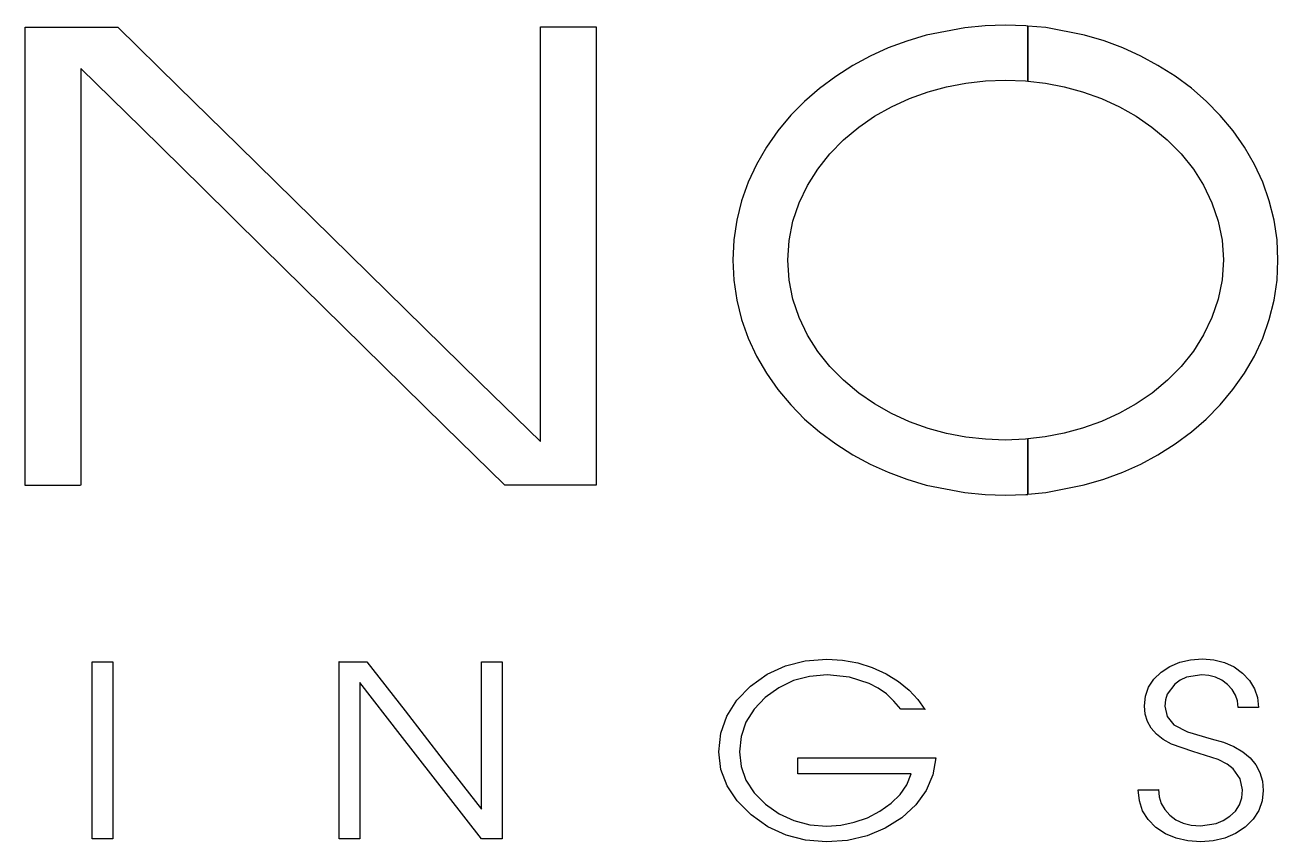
# Model space of a CAD drawing. Extents: x 0 to 129, y -3 to 21.
# Drawn here: x 121.368 to 125.111, y 0.234 to 2.673 of the extents above; entities that cross this region are included whole.
import ezdxf

# ---------------------------------------------------------------- set-up
doc = ezdxf.new("R2010")
doc.units = 0
doc.layers.add('21', color=253, linetype='CONTINUOUS')

msp = doc.modelspace()

# ---------------------------------------------------------------- linework, layer by layer
at = {"layer": '21'}
for p, q in [((121.3683, 1.2981), (121.3683, 2.6666)), ((121.3683, 2.6666), (121.6451, 2.6666)), ((121.6451, 2.6666), (121.8255, 2.4898)), ((122.9075, 1.4291), (122.9075, 2.6674)), ((122.9075, 2.6674), (123.0739, 2.6674)), ((123.0739, 2.6674), (123.0739, 1.2988)), ((124.1755, 2.6648), (124.0604, 2.6425)), ((124.2359, 2.6704), (124.1755, 2.6648)), ((124.2964, 2.6727), (124.2359, 2.6704)), ((124.3576, 2.6704), (124.2964, 2.6727)), ((124.3632, 2.6697), (124.3576, 2.6704)), ((124.3632, 2.5053), (124.3632, 2.6697)), ((124.4176, 2.6651), (124.3637, 2.6699)), ((124.3637, 2.6699), (124.3637, 2.5056)), ((124.5326, 2.6427), (124.4176, 2.6651)), ((124.0025, 2.625), (123.9461, 2.6044)), ((124.0604, 2.6425), (124.0025, 2.625)), ((124.5913, 2.6252), (124.5326, 2.6427)), ((124.6477, 2.6046), (124.5913, 2.6252)), ((123.9461, 2.6044), (123.8923, 2.5797)), ((124.7015, 2.58), (124.6477, 2.6046)), ((123.8407, 2.5521), (123.7899, 2.5195)), ((123.8923, 2.5797), (123.8407, 2.5521)), ((124.7523, 2.5523), (124.7015, 2.58)), ((124.8039, 2.5198), (124.7523, 2.5523)), ((121.716, 2.3656), (121.5352, 2.5434)), ((121.5352, 2.5434), (121.5352, 1.2998)), ((123.7899, 2.5195), (123.7414, 2.4837)), ((124.237, 2.5061), (124.2964, 2.5084)), ((124.2964, 2.5084), (124.3568, 2.5061)), ((124.8524, 2.484), (124.8039, 2.5198)), ((121.8255, 2.4898), (122.0058, 2.313)), ((123.7414, 2.4837), (123.697, 2.4449)), ((124.0099, 2.453), (124.0663, 2.4736)), ((124.0663, 2.4736), (124.1211, 2.4886)), ((124.1211, 2.4886), (124.1783, 2.499)), ((124.1783, 2.499), (124.237, 2.5061)), ((124.3568, 2.5061), (124.3632, 2.5053)), ((124.3637, 2.5056), (124.416, 2.4992)), ((124.416, 2.4992), (124.4724, 2.4888)), ((124.4724, 2.4888), (124.5273, 2.4738)), ((124.5273, 2.4738), (124.5837, 2.4533)), ((124.8968, 2.4451), (124.8524, 2.484)), ((123.697, 2.4449), (123.6558, 2.4037)), ((123.9568, 2.4284), (124.0099, 2.453)), ((124.5837, 2.4533), (124.6375, 2.4286)), ((124.938, 2.403), (124.8968, 2.4451)), ((123.6558, 2.4037), (123.6169, 2.357)), ((123.8593, 2.3682), (123.906, 2.4007)), ((123.906, 2.4007), (123.9568, 2.4284)), ((124.6375, 2.4286), (124.6876, 2.4009)), ((124.6876, 2.4009), (124.7343, 2.3684)), ((124.9769, 2.357), (124.938, 2.403)), ((121.8969, 2.1878), (121.716, 2.3656)), ((123.8133, 2.3301), (123.8593, 2.3682)), ((124.7343, 2.3684), (124.7803, 2.3303)), ((123.6169, 2.357), (123.5829, 2.3085)), ((123.7721, 2.2879), (123.8133, 2.3301)), ((124.7803, 2.3303), (124.8214, 2.2881)), ((125.0109, 2.3085), (124.9769, 2.357)), ((122.0058, 2.313), (122.7272, 1.6059)), ((123.5829, 2.3085), (123.5527, 2.2569)), ((123.7363, 2.2427), (123.7721, 2.2879)), ((124.8214, 2.2881), (124.858, 2.2429)), ((125.0404, 2.2569), (125.0109, 2.3085)), ((123.5527, 2.2569), (123.528, 2.2038)), ((125.0658, 2.2038), (125.0404, 2.2569)), ((123.7053, 2.1942), (123.7363, 2.2427)), ((124.858, 2.2429), (124.8882, 2.1944)), ((122.0777, 2.01), (121.8969, 2.1878)), ((123.528, 2.2038), (123.5082, 2.1482)), ((123.6807, 2.1418), (123.7053, 2.1942)), ((124.8882, 2.1944), (124.9136, 2.1421)), ((125.0848, 2.1482), (125.0658, 2.2038)), ((123.5082, 2.1482), (123.494, 2.0903)), ((123.6616, 2.087), (123.6807, 2.1418)), ((124.9136, 2.1421), (124.9319, 2.0872)), ((125.0998, 2.0903), (125.0848, 2.1482)), ((123.494, 2.0903), (123.4854, 2.0316)), ((123.6505, 2.0298), (123.6616, 2.087)), ((124.9319, 2.0872), (124.9438, 2.0301)), ((125.1084, 2.0316), (125.0998, 2.0903)), ((123.4854, 2.0316), (123.4823, 1.9712)), ((123.6464, 1.9709), (123.6505, 2.0298)), ((124.9438, 2.0301), (124.9479, 1.9714)), ((125.1107, 1.9712), (125.1084, 2.0316)), ((122.4394, 1.6544), (122.0777, 2.01)), ((123.4823, 1.9712), (123.4854, 1.9107)), ((123.6505, 1.9115), (123.6464, 1.9709)), ((124.9479, 1.9714), (124.9438, 1.912)), ((125.1084, 1.9107), (125.1107, 1.9712)), ((123.4854, 1.9107), (123.494, 1.8513)), ((123.6616, 1.8543), (123.6505, 1.9115)), ((124.9438, 1.912), (124.9319, 1.8548)), ((125.0998, 1.8513), (125.1084, 1.9107)), ((123.494, 1.8513), (123.5082, 1.7941)), ((123.6807, 1.7995), (123.6616, 1.8543)), ((124.9319, 1.8548), (124.9136, 1.8)), ((125.0848, 1.7941), (125.0998, 1.8513)), ((123.7053, 1.7471), (123.6807, 1.7995)), ((124.9136, 1.8), (124.8882, 1.7476)), ((123.5082, 1.7941), (123.528, 1.7385)), ((125.0658, 1.7385), (125.0848, 1.7941)), ((123.528, 1.7385), (123.5527, 1.6846)), ((123.7363, 1.6986), (123.7053, 1.7471)), ((124.8882, 1.7476), (124.858, 1.6991)), ((125.0404, 1.6846), (125.0658, 1.7385)), ((123.5527, 1.6846), (123.5829, 1.6338)), ((123.7721, 1.6534), (123.7363, 1.6986)), ((124.858, 1.6991), (124.8214, 1.6539)), ((125.0109, 1.6338), (125.0404, 1.6846)), ((122.6202, 1.4766), (122.4394, 1.6544)), ((123.8133, 1.6123), (123.7721, 1.6534)), ((124.8214, 1.6539), (124.781, 1.6128)), ((123.5829, 1.6338), (123.6169, 1.5846)), ((123.8593, 1.5734), (123.8133, 1.6123)), ((124.781, 1.6128), (124.7351, 1.5739)), ((124.9758, 1.5846), (125.0109, 1.6338)), ((122.7272, 1.6059), (122.9075, 1.4291)), ((123.6169, 1.5846), (123.6558, 1.5386)), ((123.906, 1.5416), (123.8593, 1.5734)), ((124.7351, 1.5739), (124.6873, 1.5422)), ((124.9377, 1.5386), (124.9758, 1.5846)), ((123.6558, 1.5386), (123.697, 1.4964)), ((123.9568, 1.5132), (123.906, 1.5416)), ((124.6873, 1.5422), (124.6373, 1.5137)), ((124.8966, 1.4964), (124.9377, 1.5386)), ((124.0099, 1.4886), (123.9568, 1.5132)), ((124.6373, 1.5137), (124.5834, 1.4891)), ((122.8011, 1.2988), (122.6202, 1.4766)), ((123.697, 1.4964), (123.7414, 1.4583)), ((124.0663, 1.4687), (124.0099, 1.4886)), ((124.1211, 1.4538), (124.0663, 1.4687)), ((124.527, 1.4693), (124.4722, 1.4543)), ((124.5834, 1.4891), (124.527, 1.4693)), ((124.8521, 1.4583), (124.8966, 1.4964)), ((123.7414, 1.4583), (123.7899, 1.4225)), ((123.7899, 1.4225), (123.8407, 1.39)), ((124.1783, 1.4426), (124.1211, 1.4538)), ((124.237, 1.4362), (124.1783, 1.4426)), ((124.2964, 1.4339), (124.237, 1.4362)), ((124.3568, 1.4362), (124.2964, 1.4339)), ((124.3632, 1.437), (124.3568, 1.4362)), ((124.3632, 1.2716), (124.3632, 1.437)), ((124.4158, 1.4431), (124.3634, 1.4375)), ((124.3634, 1.4375), (124.3634, 1.2724)), ((124.4722, 1.4543), (124.4158, 1.4431)), ((124.7521, 1.39), (124.8036, 1.4225)), ((124.8036, 1.4225), (124.8521, 1.4583)), ((123.8407, 1.39), (123.8923, 1.3623)), ((124.7013, 1.3623), (124.7521, 1.39)), ((123.8923, 1.3623), (123.9461, 1.3377)), ((124.6474, 1.3377), (124.7013, 1.3623)), ((123.9461, 1.3377), (124.0025, 1.3171)), ((124.0025, 1.3171), (124.0604, 1.2996)), ((124.5321, 1.2998), (124.5908, 1.3174)), ((124.5908, 1.3174), (124.6474, 1.3377)), ((121.5344, 1.2981), (121.3683, 1.2981)), ((121.5352, 1.2998), (121.5344, 1.2981)), ((123.0739, 1.2988), (122.8011, 1.2988)), ((124.0604, 1.2996), (124.1755, 1.2772)), ((124.1755, 1.2772), (124.2359, 1.2709)), ((124.3632, 1.2719), (124.417, 1.2775)), ((124.417, 1.2775), (124.5321, 1.2998)), ((124.2359, 1.2709), (124.2964, 1.2694)), ((124.2964, 1.2694), (124.3576, 1.2709)), ((124.3576, 1.2709), (124.3632, 1.2716)), ((124.3634, 1.2724), (124.3632, 1.2719)), ((121.5692, 0.772), (121.6304, 0.772)), ((121.5692, 0.2432), (121.5692, 0.772)), ((121.6304, 0.772), (121.6304, 0.2432)), ((122.3066, 0.2434), (122.3066, 0.7723)), ((122.3066, 0.7723), (122.3071, 0.772)), ((122.3071, 0.772), (122.3891, 0.772)), ((122.3891, 0.772), (122.5034, 0.6252)), ((122.732, 0.3316), (122.732, 0.772)), ((122.732, 0.772), (122.7932, 0.772)), ((122.7932, 0.772), (122.7932, 0.2432)), ((123.5847, 0.7347), (123.6393, 0.7598)), ((123.6393, 0.7598), (123.6987, 0.7748)), ((123.6987, 0.7748), (123.763, 0.7799)), ((123.763, 0.7799), (123.8105, 0.7771)), ((123.8105, 0.7771), (123.856, 0.769)), ((123.856, 0.769), (123.8991, 0.7553)), ((123.8991, 0.7553), (123.9403, 0.736)), ((124.7615, 0.741), (124.7881, 0.7583)), ((124.7881, 0.7583), (124.8176, 0.7705)), ((124.8176, 0.7705), (124.8499, 0.7779)), ((124.8499, 0.7779), (124.8852, 0.7804)), ((124.8852, 0.7804), (124.9197, 0.7779)), ((124.9197, 0.7779), (124.9512, 0.77)), ((124.9512, 0.77), (124.9797, 0.7568)), ((124.9797, 0.7568), (125.0051, 0.7382)), ((123.5352, 0.6994), (123.5847, 0.7347)), ((123.6639, 0.7156), (123.6197, 0.6946)), ((123.7119, 0.7283), (123.6639, 0.7156)), ((123.7638, 0.7327), (123.7119, 0.7283)), ((123.8308, 0.7263), (123.7638, 0.7327)), ((123.8897, 0.7075), (123.8308, 0.7263)), ((123.9403, 0.736), (123.9776, 0.7128)), ((123.9776, 0.7128), (124.0094, 0.6874)), ((124.7241, 0.6963), (124.7396, 0.7202)), ((124.7396, 0.7202), (124.7615, 0.741)), ((124.8189, 0.7174), (124.8026, 0.7055)), ((124.8377, 0.7261), (124.8189, 0.7174)), ((124.8831, 0.7329), (124.8377, 0.7261)), ((124.9047, 0.7311), (124.8831, 0.7329)), ((124.9245, 0.7258), (124.9047, 0.7311)), ((124.9428, 0.7167), (124.9245, 0.7258)), ((124.9596, 0.704), (124.9428, 0.7167)), ((125.0051, 0.7382), (125.0261, 0.7159)), ((125.0261, 0.7159), (125.0411, 0.6915)), ((122.4892, 0.5546), (122.3678, 0.7103)), ((122.3678, 0.7103), (122.3678, 0.2434)), ((123.494, 0.657), (123.5352, 0.6994)), ((123.6197, 0.6946), (123.5794, 0.6651)), ((123.9164, 0.6933), (123.8897, 0.7075)), ((123.941, 0.6758), (123.9164, 0.6933)), ((123.9637, 0.6547), (123.941, 0.6758)), ((124.0094, 0.6874), (124.0355, 0.6595)), ((124.7147, 0.6697), (124.7241, 0.6963)), ((124.7803, 0.6753), (124.7747, 0.6582)), ((124.8026, 0.7055), (124.7803, 0.6753)), ((124.9736, 0.689), (124.9596, 0.704)), ((124.9837, 0.6727), (124.9736, 0.689)), ((125.0411, 0.6915), (125.05, 0.6648)), ((123.4645, 0.61), (123.494, 0.657)), ((123.5794, 0.6651), (123.5458, 0.63)), ((123.9842, 0.63), (123.9637, 0.6547)), ((124.0355, 0.6595), (124.0561, 0.6293)), ((124.7117, 0.6399), (124.7147, 0.6697)), ((124.714, 0.6158), (124.7117, 0.6399)), ((124.7747, 0.6582), (124.7729, 0.6397)), ((124.7729, 0.6397), (124.7795, 0.609)), ((124.9898, 0.6549), (124.9837, 0.6727)), ((124.9918, 0.6359), (124.9898, 0.6549)), ((125.05, 0.6648), (125.0531, 0.6359)), ((122.5034, 0.6252), (122.6177, 0.4784)), ((123.4468, 0.5587), (123.4645, 0.61)), ((123.5458, 0.63), (123.5217, 0.5914)), ((124.0566, 0.63), (123.9842, 0.63)), ((124.0561, 0.6293), (124.0566, 0.63)), ((124.7208, 0.5937), (124.714, 0.6158)), ((124.7795, 0.609), (124.7996, 0.5838)), ((125.0531, 0.6359), (124.9918, 0.6359)), ((123.5217, 0.5914), (123.5072, 0.5493)), ((124.732, 0.5736), (124.7208, 0.5937)), ((124.7478, 0.5556), (124.732, 0.5736)), ((124.7996, 0.5838), (124.841, 0.5625)), ((124.841, 0.5625), (124.9113, 0.5422)), ((122.732, 0.2432), (122.4892, 0.5546)), ((123.4409, 0.5028), (123.4468, 0.5587)), ((123.5072, 0.5493), (123.5024, 0.5035)), ((124.7681, 0.5396), (124.7478, 0.5556)), ((124.793, 0.5256), (124.7681, 0.5396)), ((124.856, 0.5041), (124.793, 0.5256)), ((124.9113, 0.5422), (124.9476, 0.5317)), ((124.9476, 0.5317), (124.9791, 0.5188)), ((123.447, 0.4507), (123.4409, 0.5028)), ((123.5024, 0.5035), (123.5072, 0.4594)), ((124.9324, 0.4799), (124.856, 0.5041)), ((124.9791, 0.5188), (125.0058, 0.5033)), ((125.0058, 0.5033), (125.0277, 0.4853)), ((122.6177, 0.4784), (122.732, 0.3316)), ((123.4651, 0.4019), (123.447, 0.4507)), ((123.5072, 0.4594), (123.5217, 0.4185)), ((123.6766, 0.437), (123.6766, 0.4848)), ((123.6766, 0.4848), (124.0891, 0.4848)), ((124.0891, 0.4848), (124.0802, 0.434)), ((124.9586, 0.4667), (124.9324, 0.4799)), ((124.9766, 0.4527), (124.9586, 0.4667)), ((124.9977, 0.4228), (124.9766, 0.4527)), ((125.0277, 0.4853), (125.0447, 0.4647)), ((125.0447, 0.4647), (125.0569, 0.4416)), ((123.5217, 0.4185), (123.5461, 0.3809)), ((124.0155, 0.437), (123.6766, 0.437)), ((124.0025, 0.405), (124.0155, 0.437)), ((124.0802, 0.434), (124.0604, 0.3872)), ((125.0048, 0.3892), (124.9977, 0.4228)), ((125.0569, 0.4416), (125.0642, 0.4159)), ((125.0642, 0.4159), (125.0668, 0.3877)), ((123.495, 0.3567), (123.4651, 0.4019)), ((123.5461, 0.3809), (123.5801, 0.3466)), ((123.9558, 0.3494), (123.9827, 0.3758)), ((123.9827, 0.3758), (124.0025, 0.405)), ((124.0604, 0.3872), (124.0294, 0.3448)), ((124.6967, 0.357), (124.6934, 0.39)), ((124.6934, 0.39), (124.7546, 0.39)), ((124.7536, 0.3905), (124.7556, 0.3689)), ((124.7546, 0.39), (124.7536, 0.3905)), ((125.0025, 0.3656), (125.0048, 0.3892)), ((125.0668, 0.3877), (125.0635, 0.3565)), ((123.5369, 0.3148), (123.495, 0.3567)), ((123.5801, 0.3466), (123.6208, 0.3181)), ((123.922, 0.3257), (123.9558, 0.3494)), ((124.0294, 0.3448), (123.9875, 0.3064)), ((124.7066, 0.3273), (124.6967, 0.357)), ((124.7556, 0.3689), (124.762, 0.3491)), ((124.762, 0.3491), (124.7726, 0.3308)), ((124.9835, 0.3263), (124.9954, 0.3445)), ((124.9954, 0.3445), (125.0025, 0.3656)), ((125.0635, 0.3565), (125.0533, 0.3278)), ((123.587, 0.2795), (123.5369, 0.3148)), ((123.6208, 0.3181), (123.6647, 0.2978)), ((123.845, 0.2927), (123.8842, 0.3064)), ((123.8842, 0.3064), (123.922, 0.3257)), ((123.9875, 0.3064), (123.9377, 0.2747)), ((124.7231, 0.3009), (124.7066, 0.3273)), ((124.7462, 0.2775), (124.7231, 0.3009)), ((124.7726, 0.3308), (124.7874, 0.3141)), ((124.7874, 0.3141), (124.8059, 0.3001)), ((124.8059, 0.3001), (124.8275, 0.2902)), ((124.9474, 0.2983), (124.967, 0.3108)), ((124.967, 0.3108), (124.9835, 0.3263)), ((125.0363, 0.3019), (125.0124, 0.2785)), ((125.0533, 0.3278), (125.0363, 0.3019)), ((123.6413, 0.2544), (123.587, 0.2795)), ((123.6647, 0.2978), (123.7122, 0.2856)), ((123.7122, 0.2856), (123.763, 0.2816)), ((123.763, 0.2816), (123.8046, 0.2843)), ((123.8046, 0.2843), (123.845, 0.2927)), ((123.9377, 0.2747), (123.8836, 0.2521)), ((124.7744, 0.2587), (124.7462, 0.2775)), ((124.8275, 0.2902), (124.8519, 0.2843)), ((124.8519, 0.2843), (124.8793, 0.2823)), ((124.8793, 0.2823), (124.9263, 0.2894)), ((124.9263, 0.2894), (124.9474, 0.2983)), ((125.0124, 0.2785), (124.9837, 0.2592)), ((121.6304, 0.2432), (121.5692, 0.2432)), ((122.3678, 0.2434), (122.3066, 0.2434)), ((122.7932, 0.2432), (122.732, 0.2432)), ((123.6997, 0.2391), (123.6413, 0.2544)), ((123.7625, 0.2341), (123.6997, 0.2391)), ((123.8252, 0.2386), (123.7625, 0.2341)), ((123.8836, 0.2521), (123.8252, 0.2386)), ((124.8062, 0.2452), (124.7744, 0.2587)), ((124.8415, 0.2371), (124.8062, 0.2452)), ((124.8803, 0.2343), (124.8415, 0.2371)), ((124.9177, 0.2371), (124.8803, 0.2343)), ((124.9522, 0.2455), (124.9177, 0.2371)), ((124.9837, 0.2592), (124.9522, 0.2455))]:
    msp.add_line(p, q, dxfattribs=at)

doc.saveas('drawing.dxf')
